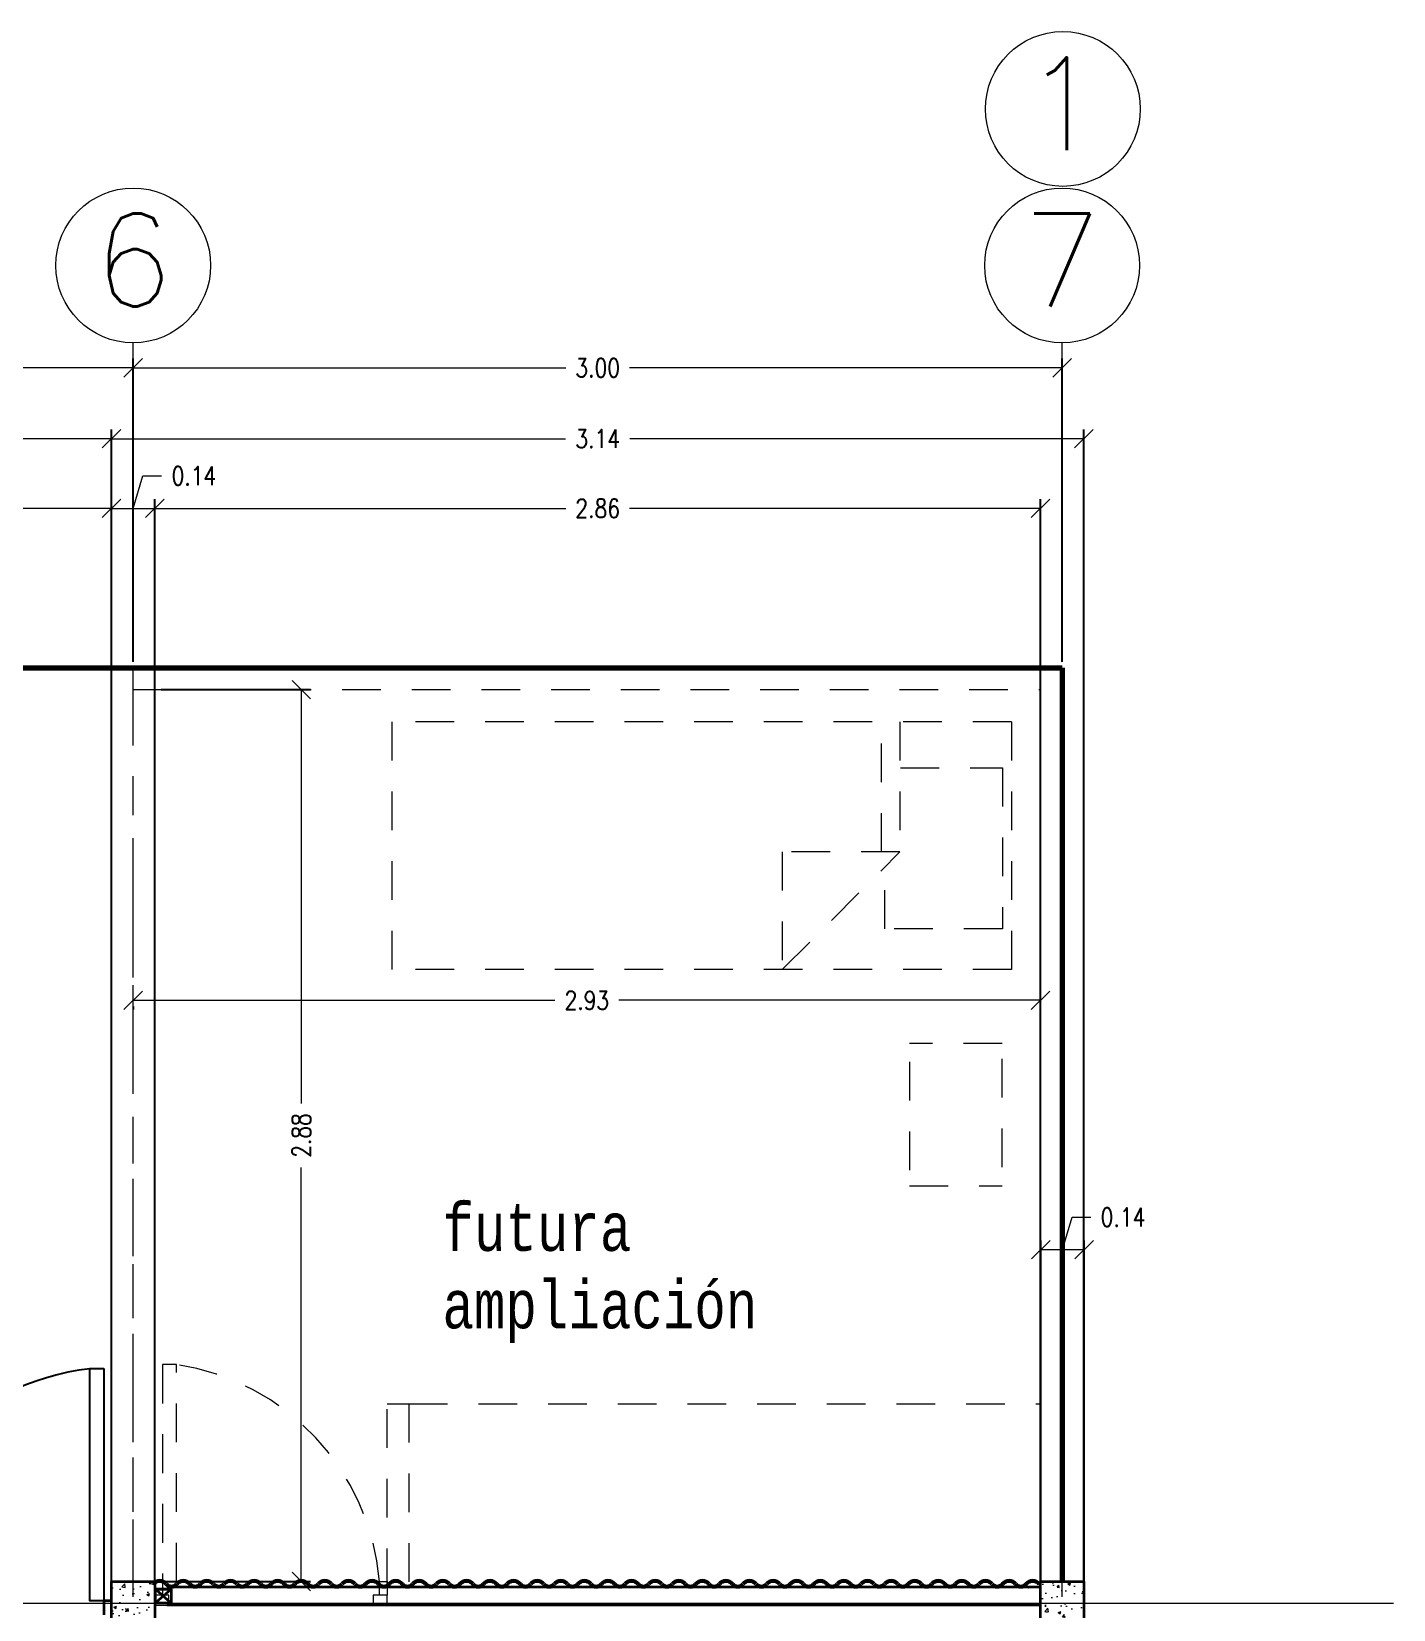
# Model space of a CAD drawing. Header units: metres. Extents: x -89 to 15, y -108 to -10.
# Drawn here: x -18.67 to -14.27, y -81.19 to -76.1 of the extents above; entities that cross this region are included whole.
import ezdxf

# ---------------------------------------------------------------- set-up
doc = ezdxf.new("R2010")
doc.units = ezdxf.units.M
doc.header["$LTSCALE"] = 5
doc.header["$MEASUREMENT"] = 0
doc.linetypes.add('CENTER', pattern=[2, 1.25, -0.25, 0.25, -0.25])
doc.linetypes.add('HIDDEN', pattern=[0.375, 0.25, -0.125])
doc.layers.get('0').update_dxf_attribs({"color": 30})
for name, color, linetype, lineweight in [('A-ANNO-DIMS', 3, 'Continuous', 18), ('A-ANNO-SYMB', 3, 'Continuous', 18), ('A-ANNO-TEXT', 3, 'Continuous', 18), ('A-DOOR-FULL', 4, 'Continuous', 25), ('A-FLOR-FTPT', 6, 'Continuous', 70), ('A-FLOR-OVHD', 3, 'HIDDEN', 18), ('A-FLOR-PATT', 8, 'Continuous', 18), ('A-WALL-FULL', 7, 'Continuous', 35)]:
    doc.layers.add(name, color=color, linetype=linetype, lineweight=lineweight)
doc.styles.add('E-ROMANS', font='romans.shx', dxfattribs={"width": 0.8})
doc.dimstyles.new('E-0050_TICK_12', dxfattribs={"dimscale": 0.001, "dimtxt": 60, "dimasz": 60, "dimexe": 30, "dimexo": 20, "dimgap": 30, "dimtad": 0, "dimzin": 0, "dimdsep": 46, "dimtxsty": 'E-ROMANS', "dimblk": 'OBLIQUE', "dimcen": 30, "dimclrd": 256, "dimclre": 256, "dimclrt": 256, "dimadec": 0, "dimazin": 0, "dimtfac": 1, "dimtmove": 1, "dimatfit": 3, "dimldrblk": 'OPEN90', "dimfxl": 1, "dimtfill": 1, "dimtolj": 1, "dimtzin": 0, "dimlwd": -1, "dimarcsym": 0})

# ---------------------------------------------------------------- blocks, each defined once
blk = doc.blocks.new('_Oblique')
at = {"color": 0, "linetype": 'ByBlock', "lineweight": -2}
blk.add_line((-0.5, -0.5), (0.5, 0.5), dxfattribs=at)
blk = doc.blocks.new('*D76')
at = {"layer": 'A-ANNO-DIMS', "lineweight": -2, "transparency": 16777216}
for p, q in [((-19.2146, -81.0809), (-19.2146, -77.3805)), ((-18.4146, -81.0809), (-18.4146, -77.3805))]:
    blk.add_line(p, q, dxfattribs=at)
at = {"layer": 'A-ANNO-DIMS', "transparency": 16777216}
for p, q in [((-19.2146, -77.4105), (-18.9177, -77.4105)), ((-18.4146, -77.4105), (-18.7114, -77.4105))]:
    blk.add_line(p, q, dxfattribs=at)
at = {"layer": 'A-ANNO-DIMS', "transparency": 16777216, "xscale": 0.06, "yscale": 0.06, "zscale": 0.06, "rotation": 180}
blk.add_blockref('_Oblique', (-19.2146, -77.4105), dxfattribs=at)
at = {"layer": 'A-ANNO-DIMS', "transparency": 16777216, "xscale": 0.06, "yscale": 0.06, "zscale": 0.06}
blk.add_blockref('_Oblique', (-18.4146, -77.4105), dxfattribs=at)
at = {"layer": 'A-ANNO-DIMS', "transparency": 16777216, "insert": (-18.8146, -77.4105), "char_height": 0.06, "attachment_point": 5, "style": 'E-ROMANS', "bg_fill": 3, "box_fill_scale": 1.25, "bg_fill_color": 256, "bg_fill_true_color": 13158600, "bg_fill_transparency": 0}
blk.add_mtext('\\A1;0.80', dxfattribs=at)
blk = doc.blocks.new('_Open90')
at = {"color": 0, "linetype": 'ByBlock', "lineweight": -2}
for p, q in [((0, 0), (-1, 0)), ((-0.5, 0.5), (0, 0)), ((0, 0), (-0.5, -0.5))]:
    blk.add_line(p, q, dxfattribs=at)
blk = doc.blocks.new('*D77')
at = {"layer": 'A-ANNO-DIMS', "lineweight": -2, "transparency": 16777216}
for p, q in [((-18.4146, -81.3309), (-18.4146, -77.3805)), ((-15.2746, -81.3309), (-15.2746, -77.3805))]:
    blk.add_line(p, q, dxfattribs=at)
at = {"layer": 'A-ANNO-DIMS', "transparency": 16777216}
for p, q in [((-18.4146, -77.4105), (-16.9489, -77.4105)), ((-15.2746, -77.4105), (-16.7403, -77.4105))]:
    blk.add_line(p, q, dxfattribs=at)
at = {"layer": 'A-ANNO-DIMS', "transparency": 16777216, "xscale": 0.06, "yscale": 0.06, "zscale": 0.06, "rotation": 180}
blk.add_blockref('_Oblique', (-18.4146, -77.4105), dxfattribs=at)
at = {"layer": 'A-ANNO-DIMS', "transparency": 16777216, "xscale": 0.06, "yscale": 0.06, "zscale": 0.06}
blk.add_blockref('_Oblique', (-15.2746, -77.4105), dxfattribs=at)
at = {"layer": 'A-ANNO-DIMS', "transparency": 16777216, "insert": (-16.8446, -77.4105), "char_height": 0.06, "attachment_point": 5, "style": 'E-ROMANS', "bg_fill": 3, "box_fill_scale": 1.25, "bg_fill_color": 256, "bg_fill_true_color": 13158600, "bg_fill_transparency": 0}
blk.add_mtext('\\A1;3.14', dxfattribs=at)
blk = doc.blocks.new('*D91')
at = {"layer": 'A-ANNO-DIMS', "lineweight": -2, "transparency": 16777216}
for p, q in [((-19.8646, -82.0491), (-19.8646, -77.6055)), ((-18.4146, -82.0491), (-18.4146, -77.6055))]:
    blk.add_line(p, q, dxfattribs=at)
at = {"layer": 'A-ANNO-DIMS', "transparency": 16777216}
for p, q in [((-19.8646, -77.6355), (-19.2393, -77.6355)), ((-18.4146, -77.6355), (-19.0399, -77.6355))]:
    blk.add_line(p, q, dxfattribs=at)
at = {"layer": 'A-ANNO-DIMS', "transparency": 16777216, "xscale": 0.06, "yscale": 0.06, "zscale": 0.06, "rotation": 180}
blk.add_blockref('_Oblique', (-19.8646, -77.6355), dxfattribs=at)
at = {"layer": 'A-ANNO-DIMS', "transparency": 16777216, "xscale": 0.06, "yscale": 0.06, "zscale": 0.06}
blk.add_blockref('_Oblique', (-18.4146, -77.6355), dxfattribs=at)
at = {"layer": 'A-ANNO-DIMS', "transparency": 16777216, "insert": (-19.1396, -77.6355), "char_height": 0.06, "attachment_point": 5, "style": 'E-ROMANS', "bg_fill": 3, "box_fill_scale": 1.25, "bg_fill_color": 256, "bg_fill_true_color": 13158600, "bg_fill_transparency": 0}
blk.add_mtext('\\A1;1.45', dxfattribs=at)
blk = doc.blocks.new('*D92')
at = {"layer": 'A-ANNO-DIMS', "transparency": 16777216}
for p, q in [((-18.3446, -77.6355), (-18.3131, -77.5305)), ((-18.3131, -77.5305), (-18.2531, -77.5305)), ((-18.4146, -77.6355), (-18.2746, -77.6355))]:
    blk.add_line(p, q, dxfattribs=at)
at = {"layer": 'A-ANNO-DIMS', "lineweight": -2, "transparency": 16777216}
for p, q in [((-18.4146, -81.3309), (-18.4146, -77.6055)), ((-18.2746, -81.3309), (-18.2746, -77.6055))]:
    blk.add_line(p, q, dxfattribs=at)
at = {"layer": 'A-ANNO-DIMS', "transparency": 16777216, "xscale": 0.06, "yscale": 0.06, "zscale": 0.06, "rotation": 180}
blk.add_blockref('_Oblique', (-18.4146, -77.6355), dxfattribs=at)
at = {"layer": 'A-ANNO-DIMS', "transparency": 16777216, "xscale": 0.06, "yscale": 0.06, "zscale": 0.06}
blk.add_blockref('_Oblique', (-18.2746, -77.6355), dxfattribs=at)
at = {"layer": 'A-ANNO-DIMS', "transparency": 16777216, "insert": (-18.1488, -77.5305), "char_height": 0.06, "attachment_point": 5, "style": 'E-ROMANS', "bg_fill": 3, "box_fill_scale": 1.25, "bg_fill_color": 256, "bg_fill_true_color": 13158600, "bg_fill_transparency": 0}
blk.add_mtext('\\A1;0.14', dxfattribs=at)
blk = doc.blocks.new('*D93')
at = {"layer": 'A-ANNO-DIMS', "lineweight": -2, "transparency": 16777216}
for p, q in [((-18.2746, -81.3309), (-18.2746, -77.6055)), ((-15.4146, -81.3309), (-15.4146, -77.6055))]:
    blk.add_line(p, q, dxfattribs=at)
at = {"layer": 'A-ANNO-DIMS', "transparency": 16777216}
for p, q in [((-18.2746, -77.6355), (-16.9477, -77.6355)), ((-15.4146, -77.6355), (-16.7414, -77.6355))]:
    blk.add_line(p, q, dxfattribs=at)
at = {"layer": 'A-ANNO-DIMS', "transparency": 16777216, "xscale": 0.06, "yscale": 0.06, "zscale": 0.06, "rotation": 180}
blk.add_blockref('_Oblique', (-18.2746, -77.6355), dxfattribs=at)
at = {"layer": 'A-ANNO-DIMS', "transparency": 16777216, "xscale": 0.06, "yscale": 0.06, "zscale": 0.06}
blk.add_blockref('_Oblique', (-15.4146, -77.6355), dxfattribs=at)
at = {"layer": 'A-ANNO-DIMS', "transparency": 16777216, "insert": (-16.8446, -77.6355), "char_height": 0.06, "attachment_point": 5, "style": 'E-ROMANS', "bg_fill": 3, "box_fill_scale": 1.25, "bg_fill_color": 256, "bg_fill_true_color": 13158600, "bg_fill_transparency": 0}
blk.add_mtext('\\A1;2.86', dxfattribs=at)
blk = doc.blocks.new('*D122')
at = {"layer": 'A-ANNO-DIMS', "lineweight": -2, "transparency": 16777216}
for p, q in [((-18.254, -78.2209), (-17.7718, -78.2209)), ((-18.254, -81.1009), (-17.7718, -81.1009))]:
    blk.add_line(p, q, dxfattribs=at)
at = {"layer": 'A-ANNO-DIMS', "transparency": 16777216}
for p, q in [((-17.8018, -78.2209), (-17.8018, -79.5578)), ((-17.8018, -81.1009), (-17.8018, -79.764))]:
    blk.add_line(p, q, dxfattribs=at)
at = {"layer": 'A-ANNO-DIMS', "transparency": 16777216, "xscale": 0.06, "yscale": 0.06, "zscale": 0.06}
for p, rotation in [((-17.8018, -78.2209), 90), ((-17.8018, -81.1009), 270)]:
    blk.add_blockref('_Oblique', p, dxfattribs=dict(at, rotation=rotation))
at = {"layer": 'A-ANNO-DIMS', "transparency": 16777216, "insert": (-17.8018, -79.6609), "char_height": 0.06, "attachment_point": 5, "rotation": 90, "style": 'E-ROMANS', "bg_fill": 3, "box_fill_scale": 1.25, "bg_fill_color": 256, "bg_fill_true_color": 13158600, "bg_fill_transparency": 0}
blk.add_mtext('\\A1;2.88', dxfattribs=at)
blk = doc.blocks.new('*D123')
at = {"layer": 'A-ANNO-DIMS', "transparency": 16777216}
for p, q in [((-18.3446, -79.2243), (-16.9827, -79.2243)), ((-15.4146, -79.2243), (-16.7764, -79.2243))]:
    blk.add_line(p, q, dxfattribs=at)
at = {"layer": 'A-ANNO-DIMS', "lineweight": -2, "transparency": 16777216}
for p, q in [((-15.4146, -79.2043), (-15.4146, -79.1943)), ((-18.3446, -79.2443), (-18.3446, -79.2543))]:
    blk.add_line(p, q, dxfattribs=at)
at = {"layer": 'A-ANNO-DIMS', "transparency": 16777216, "xscale": 0.06, "yscale": 0.06, "zscale": 0.06, "rotation": 180}
blk.add_blockref('_Oblique', (-18.3446, -79.2243), dxfattribs=at)
at = {"layer": 'A-ANNO-DIMS', "transparency": 16777216, "xscale": 0.06, "yscale": 0.06, "zscale": 0.06}
blk.add_blockref('_Oblique', (-15.4146, -79.2243), dxfattribs=at)
at = {"layer": 'A-ANNO-DIMS', "transparency": 16777216, "insert": (-16.8796, -79.2243), "char_height": 0.06, "attachment_point": 5, "style": 'E-ROMANS', "bg_fill": 3, "box_fill_scale": 1.25, "bg_fill_color": 256, "bg_fill_true_color": 13158600, "bg_fill_transparency": 0}
blk.add_mtext('\\A1;2.93', dxfattribs=at)
blk = doc.blocks.new('*D139')
at = {"layer": 'A-ANNO-DIMS', "lineweight": -2, "transparency": 16777216}
for p, q in [((-21.3446, -78.1309), (-21.3446, -77.1515)), ((-18.3446, -78.1309), (-18.3446, -77.1515))]:
    blk.add_line(p, q, dxfattribs=at)
at = {"layer": 'A-ANNO-DIMS', "transparency": 16777216}
for p, q in [((-21.3446, -77.1815), (-19.9477, -77.1815)), ((-18.3446, -77.1815), (-19.7414, -77.1815))]:
    blk.add_line(p, q, dxfattribs=at)
at = {"layer": 'A-ANNO-DIMS', "transparency": 16777216, "xscale": 0.06, "yscale": 0.06, "zscale": 0.06, "rotation": 180}
blk.add_blockref('_Oblique', (-21.3446, -77.1815), dxfattribs=at)
at = {"layer": 'A-ANNO-DIMS', "transparency": 16777216, "xscale": 0.06, "yscale": 0.06, "zscale": 0.06}
blk.add_blockref('_Oblique', (-18.3446, -77.1815), dxfattribs=at)
at = {"layer": 'A-ANNO-DIMS', "transparency": 16777216, "insert": (-19.8446, -77.1815), "char_height": 0.06, "attachment_point": 5, "style": 'E-ROMANS', "bg_fill": 3, "box_fill_scale": 1.25, "bg_fill_color": 256, "bg_fill_true_color": 13158600, "bg_fill_transparency": 0}
blk.add_mtext('\\A1;3.00', dxfattribs=at)
blk = doc.blocks.new('*D140')
at = {"layer": 'A-ANNO-DIMS', "lineweight": -2, "transparency": 16777216}
for p, q in [((-18.3446, -78.1309), (-18.3446, -77.1515)), ((-15.3446, -78.1309), (-15.3446, -77.1515))]:
    blk.add_line(p, q, dxfattribs=at)
at = {"layer": 'A-ANNO-DIMS', "transparency": 16777216}
for p, q in [((-18.3446, -77.1815), (-16.9477, -77.1815)), ((-15.3446, -77.1815), (-16.7414, -77.1815))]:
    blk.add_line(p, q, dxfattribs=at)
at = {"layer": 'A-ANNO-DIMS', "transparency": 16777216, "xscale": 0.06, "yscale": 0.06, "zscale": 0.06, "rotation": 180}
blk.add_blockref('_Oblique', (-18.3446, -77.1815), dxfattribs=at)
at = {"layer": 'A-ANNO-DIMS', "transparency": 16777216, "xscale": 0.06, "yscale": 0.06, "zscale": 0.06}
blk.add_blockref('_Oblique', (-15.3446, -77.1815), dxfattribs=at)
at = {"layer": 'A-ANNO-DIMS', "transparency": 16777216, "insert": (-16.8446, -77.1815), "char_height": 0.06, "attachment_point": 5, "style": 'E-ROMANS', "bg_fill": 3, "box_fill_scale": 1.25, "bg_fill_color": 256, "bg_fill_true_color": 13158600, "bg_fill_transparency": 0}
blk.add_mtext('\\A1;3.00', dxfattribs=at)
blk = doc.blocks.new('*D36')
at = {"layer": 'A-ANNO-DIMS', "transparency": 16777216}
for p, q in [((-15.3437, -80.0296), (-15.3122, -79.9246)), ((-15.3122, -79.9246), (-15.2522, -79.9246)), ((-15.4137, -80.0296), (-15.2737, -80.0296))]:
    blk.add_line(p, q, dxfattribs=at)
at = {"layer": 'A-ANNO-DIMS', "lineweight": -2, "transparency": 16777216}
for p, q in [((-15.4137, -81.7509), (-15.4137, -79.9996)), ((-15.2737, -81.7509), (-15.2737, -79.9996))]:
    blk.add_line(p, q, dxfattribs=at)
at = {"layer": 'A-ANNO-DIMS', "transparency": 16777216, "xscale": 0.06, "yscale": 0.06, "zscale": 0.06, "rotation": 180}
blk.add_blockref('_Oblique', (-15.4137, -80.0296), dxfattribs=at)
at = {"layer": 'A-ANNO-DIMS', "transparency": 16777216, "xscale": 0.06, "yscale": 0.06, "zscale": 0.06}
blk.add_blockref('_Oblique', (-15.2737, -80.0296), dxfattribs=at)
at = {"layer": 'A-ANNO-DIMS', "transparency": 16777216, "insert": (-15.1479, -79.9246), "char_height": 0.06, "attachment_point": 5, "style": 'E-ROMANS', "bg_fill": 3, "box_fill_scale": 1.25, "bg_fill_color": 256, "bg_fill_true_color": 13158600, "bg_fill_transparency": 0}
blk.add_mtext('\\A1;0.14', dxfattribs=at)

msp = doc.modelspace()

# ---------------------------------------------------------------- hatches: boundary and pattern name
at = {"layer": 'A-FLOR-PATT'}
h = msp.add_hatch(dxfattribs=at)
h.set_pattern_fill('AR-CONC', color=256, scale=0.0005, style=0)
h.set_pattern_definition([(50, (-0.005, 0), (0.091092334, -0.00796954), [0.009525, -0.104775]), (355, (-0.005, 0), (-0.01762141, 0.09552832), [0.00762, -0.08382]), (100.451, (0.00259, -0.00066), (0.07347125, 0.08755834), [0.008095, -0.089045]), (46.1842, (-0.005, 0.0254), (0.13553952, -0.02102116), [0.0142875, -0.1571625]), (96.6356, (0.0063, 0.02365), (0.11870212, 0.12371278), [0.0121425, -0.1335675]), (351.184, (-0.005, 0.0254), (0.1187023, 0.12371256), [0.01143, -0.12573]), (21, (0.0077, 0.01905), (0.07580744, -0.05113276), [0.009525, -0.104775]), (326, (0.0077, 0.01905), (0.03090101, 0.09209398), [0.00762, -0.08382]), (71.4514, (0.01402, 0.01479), (0.10670825, 0.04096143), [0.008095, -0.089045]), (37.5, (-0.005, 0), (0.001544302, 0.04227752), [0, -0.082804, 0, -0.08509, 0, -0.0841375]), (7.5, (-0.005, 0), (0.033409831, 0.050090287), [0, -0.048514, 0, -0.080899, 0, -0.0320675]), (327.5, (-0.03332, 0), (0.067795298, -0.002864372), [0, -0.03175, 0, -0.09906, 0, -0.131445]), (317.5, (-0.04602, 0), (0.07406459, 0.012713246), [0, -0.041275, 0, -0.065786, 0, -0.093345])])
h.paths.add_polyline_path([(-18.2746, -81.1009), (-18.4146, -81.1009), (-18.4146, -81.3509), (-18.2746, -81.3509)])

# ---------------------------------------------------------------- linework, layer by layer
at = {"layer": 'A-ANNO-SYMB', "linetype": 'CENTER', "ltscale": 0.04}
for p, q in [((-18.3446, -92.1509), (-18.3446, -77.1009)), ((-15.3446, -92.1509), (-15.3446, -77.1009))]:
    msp.add_line(p, q, dxfattribs=at)
at = {"layer": 'A-ANNO-SYMB', "ltscale": 0.04}
msp.add_lwpolyline([(-35.5769, -81.1709), (-14.2746, -81.1709)], dxfattribs=at)
at = {"layer": 'A-ANNO-SYMB', "ltscale": 0.8}
msp.add_circle((-15.3423, -76.3456), 0.25, dxfattribs=at)
at = {"layer": 'A-ANNO-SYMB'}
for centre in [(-18.3446, -76.8509), (-15.3446, -76.8509)]:
    msp.add_circle(centre, 0.25, dxfattribs=at)
at = {"layer": 'A-FLOR-FTPT'}
for p, q in [((-24.3446, -78.1509), (-15.3446, -78.1509)), ((-15.3446, -78.1509), (-15.3446, -81.1009))]:
    msp.add_line(p, q, dxfattribs=at)
at = {"layer": 'A-FLOR-OVHD', "ltscale": 0.1}
for p, q in [((-18.4146, -81.1009), (-18.4146, -78.1509)), ((-18.4146, -78.1509), (-15.3446, -78.1509)), ((-18.3446, -81.1009), (-18.3446, -78.2209)), ((-18.3446, -78.2209), (-15.4146, -78.2209)), ((-15.4146, -81.1009), (-15.4146, -78.2209)), ((-15.3446, -81.1009), (-15.3446, -78.2209)), ((-17.5083, -79.1251), (-17.5083, -78.3251)), ((-15.5083, -78.3251), (-17.5083, -78.3251)), ((-15.9283, -78.7451), (-15.9283, -78.3251)), ((-15.8683, -78.3251), (-15.8683, -78.7451)), ((-15.5083, -78.3251), (-15.5083, -79.1251)), ((-15.867, -78.4736), (-15.537, -78.4736)), ((-15.537, -78.4736), (-15.537, -78.9936)), ((-15.8683, -78.7451), (-16.2483, -78.7451)), ((-16.2483, -78.7451), (-16.2483, -79.1251)), ((-16.2483, -79.1251), (-15.8683, -78.7451)), ((-15.917, -78.9936), (-15.917, -78.8636)), ((-15.537, -78.9936), (-15.917, -78.9936)), ((-15.5083, -79.1251), (-17.5083, -79.1251)), ((-15.5379, -79.3634), (-15.8379, -79.3634)), ((-15.5379, -79.7634), (-15.5379, -79.3634)), ((-15.8379, -79.4232), (-15.8379, -79.8232)), ((-15.8379, -79.8232), (-15.5379, -79.8232)), ((-17.5246, -81.1199), (-17.5246, -80.5279)), ((-17.5246, -80.5279), (-17.4546, -80.5279)), ((-17.4546, -80.5279), (-17.4546, -81.1199)), ((-17.4546, -80.5279), (-15.4146, -80.5279))]:
    msp.add_line(p, q, dxfattribs=at)
for points in [[(-18.2496, -80.4009), (-18.2496, -81.1009), (-18.2046, -81.1009), (-18.2046, -80.4009)], [(-18.2746, -81.1009), (-18.2496, -81.1009), (-18.2496, -81.1459), (-18.2746, -81.1459)], [(-17.5496, -81.1009), (-17.5246, -81.1009), (-17.5246, -81.1459), (-17.5496, -81.1459)], [(-18.2296, -81.1459), (-18.2746, -81.1459), (-18.2746, -81.1779), (-18.2296, -81.1779)], [(-17.5246, -81.1459), (-17.5696, -81.1459), (-17.5696, -81.1779), (-17.5246, -81.1779)]]:
    msp.add_lwpolyline(points, close=True, dxfattribs=at)
msp.add_arc((-18.3184, -81.1639), 0.7714, 4.6827, 81.5131, dxfattribs=at)
at = {"layer": 'A-WALL-FULL'}
for p, q in [((-18.2226, -81.126), (-18.2726, -81.17)), ((-18.2226, -81.171), (-18.2726, -81.126)), ((-15.4146, -81.1199), (-18.2366, -81.1199)), ((-15.4146, -81.1779), (-18.2366, -81.1779))]:
    msp.add_line(p, q, dxfattribs=at)
for points in [[(-18.4146, -81.1009), (-18.2746, -81.1009), (-18.2746, -81.3509), (-18.4146, -81.3509)], [(-18.2726, -81.126), (-18.2226, -81.126), (-18.2226, -81.171), (-18.2726, -81.171)]]:
    msp.add_lwpolyline(points, close=True, dxfattribs=at)
at = {"layer": 'A-WALL-FULL', "const_width": 0.001}
for points in [[(-18.2366, -81.1719), (-18.2366, -81.1779), (-18.2746, -81.1779), (-18.2746, -81.1719), (-18.2726, -81.17), (-18.2726, -81.1389), (-18.2726, -81.1278), (-18.2746, -81.1259), (-18.2746, -81.1199), (-18.2366, -81.1199), (-18.2366, -81.1259)], [(-15.4526, -81.1719), (-15.4526, -81.1779), (-15.4146, -81.1779), (-15.4146, -81.1719), (-15.4166, -81.17), (-15.4166, -81.1389), (-15.4166, -81.1278), (-15.4146, -81.1259), (-15.4146, -81.1199), (-15.4526, -81.1199), (-15.4526, -81.1259)]]:
    msp.add_lwpolyline(points, dxfattribs=at)

# ---------------------------------------------------------------- texts
at = {"layer": 'A-ANNO-TEXT', "ltscale": 0.4, "style": 'E-ROMANS'}
msp.add_text('1', height=0.3, dxfattribs=at).set_placement((-15.4712, -76.4784))
at = {"layer": 'A-ANNO-TEXT', "style": 'E-ROMANS'}
for s, p in [('6', (-18.4734, -76.9837)), ('7', (-15.4734, -76.9837))]:
    msp.add_text(s, height=0.3, dxfattribs=at).set_placement(p)
at = {"layer": 'A-ANNO-TEXT', "insert": (-17.3459, -79.8836), "char_height": 0.15, "width": 1.4058, "attachment_point": 1, "style": 'E-ROMANS'}
msp.add_mtext('{\\fMonospac821 BT|b0|i0|c0|p49;futura ampliación}', dxfattribs=at)

# ---------------------------------------------------------------- next in the draw order: dimensions: what is measured, and where the dimension line sits
at = {"layer": 'A-ANNO-DIMS'}
dim = msp.add_linear_dim(base=(-18.4146, -77.4105), p1=(-19.2146, -81.1009), p2=(-18.4146, -81.1009), dimstyle='E-0050_TICK_12', dxfattribs=at)
dim.commit()
dim.dimension.update_dxf_attribs({"geometry": '*D76', "text_midpoint": (-18.8146, -77.4105)})

# ---------------------------------------------------------------- next in the draw order: dimensions: what is measured, and where the dimension line sits
dim = msp.add_linear_dim(base=(-15.2746, -77.4105), p1=(-18.4146, -81.3509), p2=(-15.2746, -81.3509), dimstyle='E-0050_TICK_12', dxfattribs=at)
dim.commit()
dim.dimension.update_dxf_attribs({"geometry": '*D77', "text_midpoint": (-16.8446, -77.4105)})

# ---------------------------------------------------------------- next in the draw order: dimensions: what is measured, and where the dimension line sits
dim = msp.add_linear_dim(base=(-18.4146, -77.6355), p1=(-19.8646, -82.0691), p2=(-18.4146, -82.0691), dimstyle='E-0050_TICK_12', dxfattribs=at)
dim.commit()
dim.dimension.update_dxf_attribs({"geometry": '*D91', "text_midpoint": (-19.1396, -77.6355)})

# ---------------------------------------------------------------- next in the draw order: linework, layer by layer
at = {"layer": 'A-DOOR-FULL'}
msp.add_arc((-18.3923, -81.207), 0.7984, 96.6363, 176.9067, dxfattribs=at)

# ---------------------------------------------------------------- next in the draw order: dimensions: what is measured, and where the dimension line sits
at = {"layer": 'A-ANNO-DIMS'}
dim = msp.add_linear_dim(base=(-18.2746, -77.6355), p1=(-18.4146, -81.3509), p2=(-18.2746, -81.3509), dimstyle='E-0050_TICK_12', dxfattribs=at)
dim.commit()
dim.dimension.update_dxf_attribs({"geometry": '*D92', "text_midpoint": (-18.2231, -77.5305)})

# ---------------------------------------------------------------- next in the draw order: linework, layer by layer
at = {"layer": 'A-DOOR-FULL'}
msp.add_lwpolyline([(-18.4396, -80.4139), (-18.4396, -81.1639), (-18.4846, -81.1639), (-18.4846, -80.4139)], close=True, dxfattribs=at)
at = {"layer": 'A-WALL-FULL'}
msp.add_lwpolyline([(-18.4146, -81.2089), (-18.4146, -81.2089), (-18.4146, -81.1639), (-18.4396, -81.1639), (-18.4396, -81.2089)], dxfattribs=at)

# ---------------------------------------------------------------- next in the draw order: dimensions: what is measured, and where the dimension line sits
at = {"layer": 'A-ANNO-DIMS'}
dim = msp.add_linear_dim(base=(-15.4146, -77.6355), p1=(-18.2746, -81.3509), p2=(-15.4146, -81.3509), dimstyle='E-0050_TICK_12', dxfattribs=at)
dim.commit()
dim.dimension.update_dxf_attribs({"geometry": '*D93', "text_midpoint": (-16.8446, -77.6355)})

# ---------------------------------------------------------------- next in the draw order: hatches: boundary and pattern name
at = {"layer": 'A-FLOR-PATT'}
h = msp.add_hatch(dxfattribs=at)
h.set_pattern_fill('AR-CONC', color=256, scale=0.0005, style=0)
h.set_pattern_definition([(50, (2.995, 2.05), (0.091092334, -0.00796954), [0.009525, -0.104775]), (355, (2.995, 2.05), (-0.01762141, 0.09552832), [0.00762, -0.08382]), (100.451, (3.00259, 2.04934), (0.07347125, 0.08755834), [0.008095, -0.089045]), (46.1842, (2.995, 2.0754), (0.13553952, -0.02102116), [0.0142875, -0.1571625]), (96.6356, (3.0063, 2.07365), (0.11870212, 0.12371278), [0.0121425, -0.1335675]), (351.184, (2.995, 2.0754), (0.1187023, 0.12371256), [0.01143, -0.12573]), (21, (3.0077, 2.06905), (0.07580744, -0.05113276), [0.009525, -0.104775]), (326, (3.0077, 2.06905), (0.03090101, 0.09209398), [0.00762, -0.08382]), (71.4514, (3.01402, 2.06479), (0.106708245, 0.04096143), [0.008095, -0.089045]), (37.5, (2.995, 2.05), (0.001544302, 0.04227752), [0, -0.082804, 0, -0.08509, 0, -0.0841375]), (7.5, (2.995, 2.05), (0.033409831, 0.050090287), [0, -0.048514, 0, -0.080899, 0, -0.0320675]), (327.5, (2.96668, 2.05), (0.067795298, -0.002864372), [0, -0.03175, 0, -0.09906, 0, -0.131445]), (317.5, (2.95398, 2.05), (0.07406459, 0.012713246), [0, -0.041275, 0, -0.065786, 0, -0.093345])])
h.paths.add_polyline_path([(-15.2746, -81.1009), (-15.4146, -81.1009), (-15.4146, -81.3509), (-15.2746, -81.3509)])

# ---------------------------------------------------------------- next in the draw order: linework, layer by layer
at = {"layer": 'A-WALL-FULL'}
for p, q in [((-17.5162, -81.1109), (-17.52, -81.1077)), ((-17.1733, -81.1109), (-17.1694, -81.1077)), ((-16.5256, -81.1109), (-16.5294, -81.1077)), ((-16.4113, -81.1109), (-16.4074, -81.1077))]:
    msp.add_line(p, q, dxfattribs=at)
msp.add_lwpolyline([(-15.4146, -81.1009), (-15.2746, -81.1009), (-15.2746, -81.3509), (-15.4146, -81.3509)], close=True, dxfattribs=at)
for centre, radius, start, end in [((-17.6876, -81.0952), 0.0247, 219.4241, 320.5759), ((-17.6876, -81.0952), 0.0197, 219.4241, 320.5759), ((-17.6495, -81.1266), 0.0297, 39.4241, 140.5759), ((-17.6495, -81.1266), 0.0247, 39.4241, 140.5759), ((-17.6114, -81.0952), 0.0247, 219.4241, 320.5759), ((-17.6114, -81.0952), 0.0197, 219.4241, 320.5759), ((-17.5733, -81.1266), 0.0297, 39.4241, 140.5759), ((-17.5733, -81.1266), 0.0247, 39.4241, 140.5759), ((-17.5352, -81.0952), 0.0247, 219.4241, 320.5759), ((-17.5352, -81.0952), 0.0197, 219.4241, 320.5759), ((-17.4971, -81.1266), 0.0297, 39.4241, 140.5759), ((-17.4971, -81.1266), 0.0297, 39.4241, 140.5759), ((-17.4971, -81.1266), 0.0247, 39.4241, 140.5759), ((-17.4971, -81.1266), 0.0247, 39.4241, 140.5759), ((-17.459, -81.0952), 0.0247, 219.4241, 320.5759), ((-17.459, -81.0952), 0.0247, 219.4241, 320.5759), ((-17.459, -81.0952), 0.0197, 219.4241, 320.5759), ((-17.459, -81.0952), 0.0197, 219.4241, 320.5759), ((-17.4209, -81.1266), 0.0297, 39.4241, 140.5759), ((-17.4209, -81.1266), 0.0297, 39.4241, 140.5759), ((-17.4209, -81.1266), 0.0247, 39.4241, 140.5759), ((-17.4209, -81.1266), 0.0247, 39.4241, 140.5759), ((-17.3828, -81.0952), 0.0247, 219.4241, 320.5759), ((-17.3828, -81.0952), 0.0247, 219.4241, 320.5759), ((-17.3828, -81.0952), 0.0197, 219.4241, 320.5759), ((-17.3828, -81.0952), 0.0197, 219.4241, 320.5759), ((-17.3447, -81.1266), 0.0297, 39.4241, 140.5759), ((-17.3447, -81.1266), 0.0297, 39.4241, 140.5759), ((-17.3447, -81.1266), 0.0247, 39.4241, 140.5759), ((-17.3447, -81.1266), 0.0247, 39.4241, 140.5759), ((-17.3066, -81.0952), 0.0247, 219.4241, 320.5759), ((-17.3066, -81.0952), 0.0247, 219.4241, 320.5759), ((-17.3066, -81.0952), 0.0197, 219.4241, 320.5759), ((-17.3066, -81.0952), 0.0197, 219.4241, 320.5759), ((-17.2685, -81.1266), 0.0297, 39.4241, 140.5759), ((-17.2685, -81.1266), 0.0297, 39.4241, 140.5759), ((-17.2685, -81.1266), 0.0247, 39.4241, 140.5759), ((-17.2685, -81.1266), 0.0247, 39.4241, 140.5759), ((-17.2304, -81.0952), 0.0247, 219.4241, 320.5759), ((-17.2304, -81.0952), 0.0247, 219.4241, 320.5759), ((-17.2304, -81.0952), 0.0197, 219.4241, 320.5759), ((-17.2304, -81.0952), 0.0197, 219.4241, 320.5759), ((-17.1923, -81.1266), 0.0297, 39.4241, 140.5759), ((-17.1923, -81.1266), 0.0297, 39.4241, 140.5759), ((-17.1923, -81.1266), 0.0247, 39.4241, 140.5759), ((-17.1923, -81.1266), 0.0247, 39.4241, 140.5759), ((-17.1542, -81.0952), 0.0247, 219.4241, 320.5759), ((-17.1542, -81.0952), 0.0197, 219.4241, 320.5759), ((-17.1161, -81.1266), 0.0297, 39.4241, 140.5759), ((-17.1161, -81.1266), 0.0247, 39.4241, 140.5759), ((-17.078, -81.0952), 0.0247, 219.4241, 320.5759), ((-17.078, -81.0952), 0.0197, 219.4241, 320.5759), ((-17.0399, -81.1266), 0.0297, 39.4241, 140.5759), ((-17.0399, -81.1266), 0.0247, 39.4241, 140.5759), ((-17.0018, -81.0952), 0.0247, 219.4241, 320.5759), ((-17.0018, -81.0952), 0.0197, 219.4241, 320.5759), ((-16.9637, -81.1266), 0.0297, 39.4241, 140.5759), ((-16.9637, -81.1266), 0.0247, 39.4241, 140.5759), ((-16.9256, -81.0952), 0.0247, 219.4241, 320.5759), ((-16.9256, -81.0952), 0.0197, 219.4241, 320.5759), ((-16.8875, -81.1266), 0.0297, 39.4241, 140.5759), ((-16.8875, -81.1266), 0.0247, 39.4241, 140.5759), ((-16.8494, -81.0952), 0.0247, 219.4241, 320.5759), ((-16.8494, -81.0952), 0.0197, 219.4241, 320.5759), ((-16.8113, -81.1266), 0.0297, 39.4241, 140.5759), ((-16.8113, -81.1266), 0.0247, 39.4241, 140.5759), ((-16.7732, -81.0952), 0.0247, 219.4241, 320.5759), ((-16.7732, -81.0952), 0.0197, 219.4241, 320.5759), ((-16.7351, -81.1266), 0.0297, 39.4241, 140.5759), ((-16.7351, -81.1266), 0.0247, 39.4241, 140.5759), ((-16.697, -81.0952), 0.0247, 219.4241, 320.5759), ((-16.697, -81.0952), 0.0197, 219.4241, 320.5759), ((-16.6589, -81.1266), 0.0297, 39.4241, 140.5759), ((-16.6589, -81.1266), 0.0247, 39.4241, 140.5759), ((-16.6208, -81.0952), 0.0247, 219.4241, 320.5759), ((-16.6208, -81.0952), 0.0197, 219.4241, 320.5759), ((-16.5827, -81.1266), 0.0297, 39.4241, 140.5759), ((-16.5827, -81.1266), 0.0247, 39.4241, 140.5759), ((-16.5446, -81.0952), 0.0247, 219.4241, 320.5759), ((-16.5446, -81.0952), 0.0197, 219.4241, 320.5759), ((-16.5065, -81.1266), 0.0297, 39.4241, 140.5759), ((-16.5065, -81.1266), 0.0297, 39.4241, 140.5759), ((-16.5065, -81.1266), 0.0247, 39.4241, 140.5759), ((-16.5065, -81.1266), 0.0247, 39.4241, 140.5759), ((-16.4684, -81.0952), 0.0247, 219.4241, 320.5759), ((-16.4684, -81.0952), 0.0247, 219.4241, 320.5759), ((-16.4684, -81.0952), 0.0197, 219.4241, 320.5759), ((-16.4684, -81.0952), 0.0197, 219.4241, 320.5759), ((-16.4303, -81.1266), 0.0297, 39.4241, 140.5759), ((-16.4303, -81.1266), 0.0297, 39.4241, 140.5759), ((-16.4303, -81.1266), 0.0247, 39.4241, 140.5759), ((-16.4303, -81.1266), 0.0247, 39.4241, 140.5759), ((-16.3922, -81.0952), 0.0247, 219.4241, 320.5759), ((-16.3922, -81.0952), 0.0197, 219.4241, 320.5759), ((-16.3541, -81.1266), 0.0297, 39.4241, 140.5759), ((-16.3541, -81.1266), 0.0247, 39.4241, 140.5759), ((-16.316, -81.0952), 0.0247, 219.4241, 320.5759), ((-16.316, -81.0952), 0.0197, 219.4241, 320.5759), ((-16.2779, -81.1266), 0.0297, 39.4241, 140.5759), ((-16.2779, -81.1266), 0.0247, 39.4241, 140.5759), ((-16.2398, -81.0952), 0.0247, 219.4241, 320.5759), ((-16.2398, -81.0952), 0.0197, 219.4241, 320.5759), ((-16.2017, -81.1266), 0.0297, 39.4241, 140.5759), ((-16.2017, -81.1266), 0.0247, 39.4241, 140.5759), ((-16.1636, -81.0952), 0.0247, 219.4241, 320.5759), ((-16.1636, -81.0952), 0.0197, 219.4241, 320.5759), ((-16.1255, -81.1266), 0.0297, 39.4241, 140.5759), ((-16.1255, -81.1266), 0.0247, 39.4241, 140.5759), ((-16.0874, -81.0952), 0.0247, 219.4241, 320.5759), ((-16.0874, -81.0952), 0.0197, 219.4241, 320.5759), ((-16.0493, -81.1266), 0.0297, 39.4241, 140.5759), ((-16.0493, -81.1266), 0.0247, 39.4241, 140.5759), ((-16.0112, -81.0952), 0.0247, 219.4241, 320.5759), ((-16.0112, -81.0952), 0.0197, 219.4241, 320.5759), ((-15.9731, -81.1266), 0.0297, 39.4241, 140.5759), ((-15.9731, -81.1266), 0.0247, 39.4241, 140.5759), ((-15.935, -81.0952), 0.0247, 219.4241, 320.5759), ((-15.935, -81.0952), 0.0197, 219.4241, 320.5759), ((-15.8969, -81.1266), 0.0297, 39.4241, 140.5759), ((-15.8969, -81.1266), 0.0247, 39.4241, 140.5759), ((-15.8588, -81.0952), 0.0247, 219.4241, 320.5759), ((-15.8588, -81.0952), 0.0197, 219.4241, 320.5759), ((-15.8207, -81.1266), 0.0297, 39.4241, 140.5759), ((-15.8207, -81.1266), 0.0247, 39.4241, 140.5759), ((-15.7826, -81.0952), 0.0247, 219.4241, 320.5759), ((-15.7826, -81.0952), 0.0197, 219.4241, 320.5759), ((-15.7445, -81.1266), 0.0297, 39.4241, 140.5759), ((-15.7445, -81.1266), 0.0247, 39.4241, 140.5759), ((-15.7064, -81.0952), 0.0247, 219.4241, 320.5759), ((-15.7064, -81.0952), 0.0197, 219.4241, 320.5759), ((-15.6683, -81.1266), 0.0297, 39.4241, 140.5759), ((-15.6683, -81.1266), 0.0247, 39.4241, 140.5759), ((-15.6302, -81.0952), 0.0247, 219.4241, 320.5759), ((-15.6302, -81.0952), 0.0197, 219.4241, 320.5759), ((-15.5921, -81.1266), 0.0297, 39.4241, 140.5759), ((-15.5921, -81.1266), 0.0247, 39.4241, 140.5759), ((-15.554, -81.0952), 0.0247, 219.4241, 320.5759), ((-15.554, -81.0952), 0.0197, 219.4241, 320.5759), ((-15.5159, -81.1266), 0.0297, 39.4241, 140.5759), ((-15.5159, -81.1266), 0.0247, 39.4241, 140.5759)]:
    msp.add_arc(centre, radius, start, end, dxfattribs=at)

# ---------------------------------------------------------------- next in the draw order: dimensions: what is measured, and where the dimension line sits
at = {"layer": 'A-ANNO-DIMS'}
dim = msp.add_linear_dim(base=(-18.3446, -77.1815), p1=(-21.3446, -78.1509), p2=(-18.3446, -78.1509), dimstyle='E-0050_TICK_12', dxfattribs=at)
dim.commit()
dim.dimension.update_dxf_attribs({"geometry": '*D139', "text_midpoint": (-19.8446, -77.1815)})
dim = msp.add_linear_dim(base=(-17.8018, -78.2209), p1=(-18.274, -81.1009), p2=(-18.274, -78.2209), angle=90, dimstyle='E-0050_TICK_12', dxfattribs=at)
dim.commit()
dim.dimension.update_dxf_attribs({"geometry": '*D122', "text_midpoint": (-17.8018, -79.6609)})

# ---------------------------------------------------------------- next in the draw order: linework, layer by layer
at = {"layer": 'A-WALL-FULL'}
msp.add_line((-18.2782, -81.1109), (-18.282, -81.1077), dxfattribs=at)
for centre, radius, start, end in [((-18.2591, -81.1266), 0.0297, 39.4241, 140.5759), ((-18.2591, -81.1266), 0.0247, 39.4241, 140.5759), ((-18.221, -81.0952), 0.0247, 219.4241, 320.5759), ((-18.221, -81.0952), 0.0197, 219.4241, 320.5759), ((-18.1829, -81.1266), 0.0297, 39.4241, 140.5759), ((-18.1829, -81.1266), 0.0247, 39.4241, 140.5759), ((-18.1448, -81.0952), 0.0247, 219.4241, 320.5759), ((-18.1448, -81.0952), 0.0197, 219.4241, 320.5759), ((-18.1067, -81.1266), 0.0297, 39.4241, 140.5759), ((-18.1067, -81.1266), 0.0247, 39.4241, 140.5759), ((-18.0686, -81.0952), 0.0247, 219.4241, 320.5759), ((-18.0686, -81.0952), 0.0197, 219.4241, 320.5759), ((-18.0305, -81.1266), 0.0297, 39.4241, 140.5759), ((-18.0305, -81.1266), 0.0247, 39.4241, 140.5759), ((-17.9924, -81.0952), 0.0247, 219.4241, 320.5759), ((-17.9924, -81.0952), 0.0197, 219.4241, 320.5759), ((-17.9543, -81.1266), 0.0297, 39.4241, 140.5759), ((-17.9543, -81.1266), 0.0247, 39.4241, 140.5759), ((-17.9162, -81.0952), 0.0247, 219.4241, 320.5759), ((-17.9162, -81.0952), 0.0197, 219.4241, 320.5759), ((-17.8781, -81.1266), 0.0297, 39.4241, 140.5759), ((-17.8781, -81.1266), 0.0247, 39.4241, 140.5759), ((-17.84, -81.0952), 0.0247, 219.4241, 320.5759), ((-17.84, -81.0952), 0.0197, 219.4241, 320.5759), ((-17.8019, -81.1266), 0.0297, 39.4241, 140.5759), ((-17.8019, -81.1266), 0.0247, 39.4241, 140.5759), ((-17.7638, -81.0952), 0.0247, 219.4241, 320.5759), ((-17.7638, -81.0952), 0.0197, 219.4241, 320.5759), ((-17.7257, -81.1266), 0.0297, 39.4241, 140.5759), ((-17.7257, -81.1266), 0.0247, 39.4241, 140.5759)]:
    msp.add_arc(centre, radius, start, end, dxfattribs=at)

# ---------------------------------------------------------------- next in the draw order: dimensions: what is measured, and where the dimension line sits
at = {"layer": 'A-ANNO-DIMS'}
for base, p1, p2, picture, middle in [((-15.3446, -77.1815), (-18.3446, -78.1509), (-15.3446, -78.1509), '*D140', (-16.8446, -77.1815)), ((-15.4146, -79.2243), (-18.3446, -79.2243), (-15.4146, -79.2243), '*D123', (-16.8796, -79.2243)), ((-15.2737, -80.0296), (-15.4137, -81.7709), (-15.2737, -81.7709), '*D36', (-15.2222, -79.9246))]:
    dim = msp.add_linear_dim(base=base, p1=p1, p2=p2, dimstyle='E-0050_TICK_12', dxfattribs=at)
    dim.commit()
    dim.dimension.update_dxf_attribs({"geometry": picture, "text_midpoint": middle})

# ---------------------------------------------------------------- next in the draw order: linework, layer by layer
at = {"layer": 'A-WALL-FULL'}
msp.add_line((-15.4207, -81.1109), (-15.4168, -81.1077), dxfattribs=at)
for centre, radius, start, end in [((-15.4778, -81.0952), 0.0247, 219.4241, 320.5759), ((-15.4778, -81.0952), 0.0197, 219.4241, 320.5759), ((-15.4397, -81.1266), 0.0297, 39.4241, 140.5759), ((-15.4397, -81.1266), 0.0247, 39.4241, 140.5759)]:
    msp.add_arc(centre, radius, start, end, dxfattribs=at)

doc.saveas('drawing.dxf')
